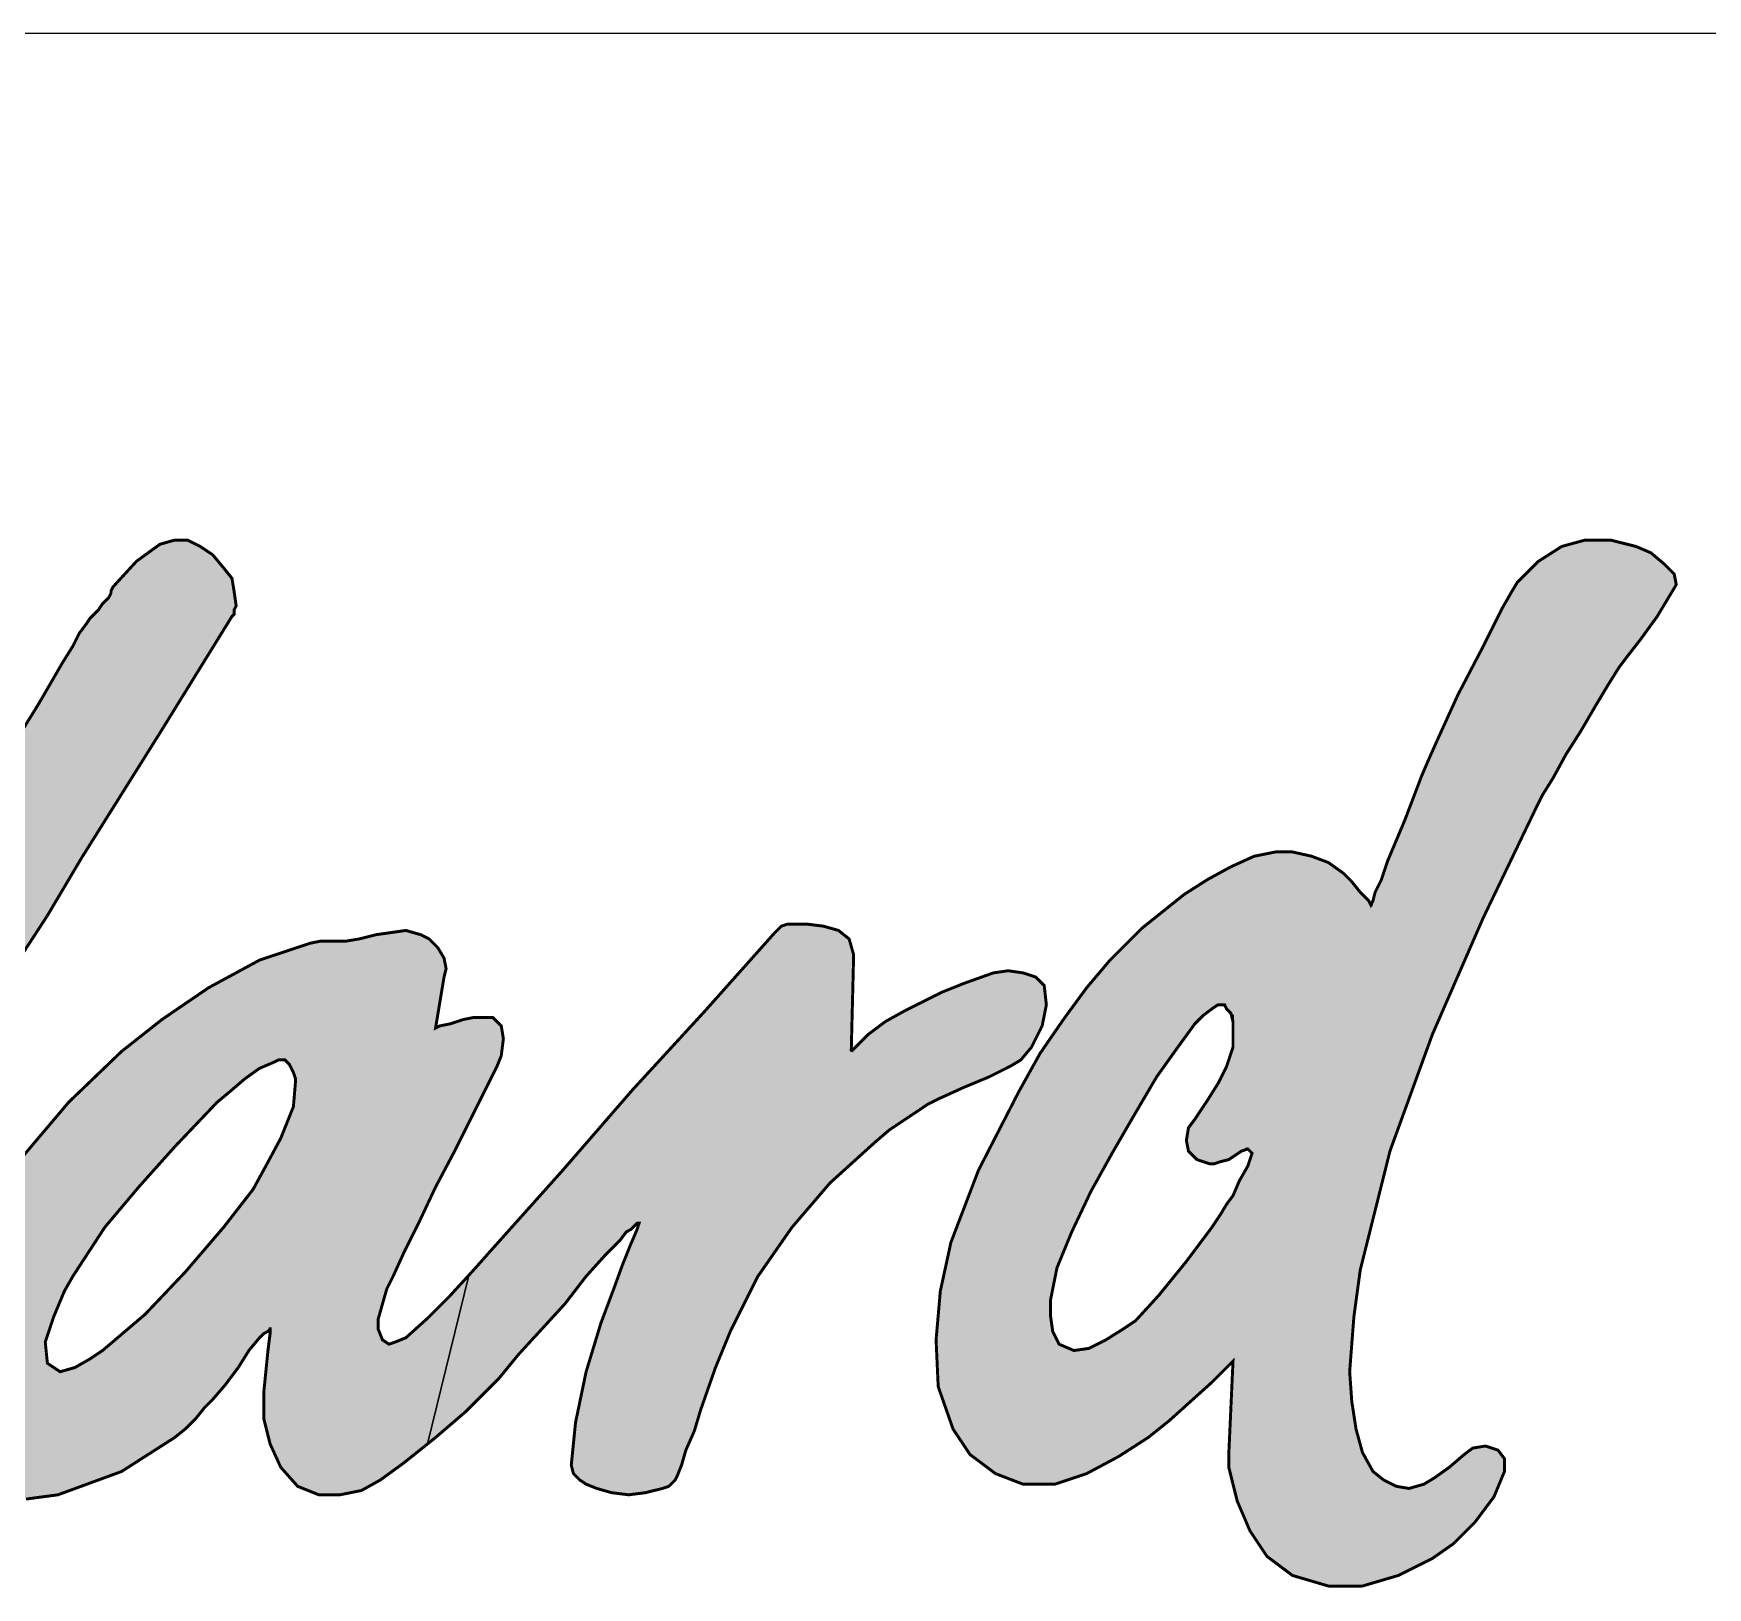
# Model space of a CAD drawing. Extents: x -15779 to -11579, y -7432 to -1492.
# Drawn here: x -14058 to -13819.4, y -6553.9 to -6332.4 of the extents above; entities that cross this region are included whole.
import ezdxf

# ---------------------------------------------------------------- set-up
doc = ezdxf.new("R2010")
doc.units = 0
doc.header["$LTSCALE"] = 40
doc.header["$MEASUREMENT"] = 0
doc.layers.get('0').update_dxf_attribs({"linetype": 'CONTINUOUS'})
doc.layers.add('CAMADA_1', color=7, linetype='CONTINUOUS')
doc.layers.add('FINA', color=7, linetype='CONTINUOUS')

msp = doc.modelspace()

# ---------------------------------------------------------------- hatches: boundary and pattern name
at = {"linetype": 'CONTINUOUS'}
h = msp.add_hatch(color=5, dxfattribs=at)
h.paths.add_polyline_path([(-13944.44, -6496.216), (-13938.091, -6490.472), (-13935.975, -6488.658), (-13933.254, -6486.844), (-13930.533, -6485.03), (-13928.719, -6484.123), (-13925.394, -6482.611), (-13921.765, -6481.1), (-13918.742, -6479.588), (-13917.231, -6478.681), (-13915.719, -6476.867), (-13914.208, -6473.844), (-13913.603, -6470.82), (-13913.905, -6468.1), (-13915.114, -6466.891), (-13916.928, -6466.286), (-13919.045, -6465.983), (-13921.161, -6466.286), (-13925.394, -6467.797), (-13928.417, -6469.007), (-13930.836, -6470.216), (-13933.859, -6471.727), (-13936.58, -6473.239), (-13938.998, -6475.053), (-13939.906, -6475.96), (-13940.51, -6476.565), (-13941.114, -6477.17), (-13941.417, -6477.472), (-13941.114, -6465.379), (-13941.114, -6465.077), (-13941.114, -6464.471), (-13941.114, -6464.169), (-13941.114, -6463.565), (-13941.719, -6461.449), (-13943.231, -6460.24), (-13945.347, -6459.634), (-13947.766, -6459.332), (-13948.672, -6459.332), (-13949.58, -6459.332), (-13950.486, -6459.332), (-13951.393, -6459.634), (-13952.301, -6460.542), (-13962.277, -6471.727), (-13972.556, -6482.913), (-13982.533, -6494.403), (-13992.812, -6505.89), (-13995.23, -6508.611), (-13995.944, -6509.39), (-14001.798, -6533.396), (-14000.672, -6532.495), (-13996.44, -6528.867), (-13993.719, -6526.146), (-13991.602, -6524.029), (-13988.882, -6520.704), (-13985.556, -6517.076), (-13982.231, -6513.448), (-13979.208, -6509.519), (-13976.486, -6506.495), (-13974.37, -6504.379), (-13973.463, -6503.17), (-13972.859, -6502.867), (-13972.254, -6502.262), (-13971.952, -6501.96), (-13971.649, -6501.96), (-13971.952, -6502.867), (-13972.859, -6504.984), (-13974.068, -6508.007), (-13975.277, -6511.332), (-13977.091, -6516.169), (-13979.208, -6523.123), (-13980.719, -6530.379), (-13981.323, -6536.425), (-13981.022, -6537.634), (-13980.114, -6538.542), (-13979.208, -6539.145), (-13977.696, -6539.751), (-13975.58, -6540.355), (-13973.161, -6540.658), (-13970.743, -6540.355), (-13968.323, -6539.751), (-13967.416, -6539.448), (-13967.115, -6539.145), (-13966.51, -6538.542), (-13966.207, -6537.937), (-13965.603, -6536.425), (-13964.998, -6534.309), (-13963.789, -6531.588), (-13962.882, -6528.565), (-13960.765, -6522.518), (-13958.65, -6517.379), (-13954.719, -6509.519), (-13949.882, -6502.565)])
h.paths.add_polyline_path([(-14005.207, -6506.193), (-14003.09, -6501.96), (-14000.672, -6496.82), (-13997.952, -6491.681), (-13995.533, -6486.844), (-13993.416, -6482.611), (-13991.905, -6479.588), (-13991.3, -6478.076), (-13990.998, -6475.658), (-13991.3, -6473.844), (-13992.51, -6472.634), (-13995.23, -6472.634), (-13996.742, -6472.937), (-13998.556, -6473.542), (-14000.067, -6473.844), (-14000.672, -6474.147), (-13999.463, -6466.891), (-13999.161, -6465.681), (-13999.463, -6464.169), (-14000.37, -6462.658), (-14001.579, -6461.449), (-14002.789, -6460.844), (-14004.905, -6460.24), (-14007.021, -6460.542), (-14009.137, -6460.844), (-14011.556, -6461.449), (-14013.37, -6461.751), (-14015.184, -6461.751), (-14016.998, -6461.751), (-14018.51, -6462.054), (-14025.765, -6464.471), (-14033.021, -6468.402), (-14039.672, -6472.937), (-14045.417, -6477.472), (-14052.974, -6484.727), (-14059.625, -6492.588), (-14062.951, -6496.82), (-14065.672, -6501.356), (-14068.091, -6505.89), (-14070.207, -6510.727), (-14071.114, -6513.146), (-14072.02, -6515.564), (-14072.928, -6517.681), (-14073.835, -6520.1), (-14074.44, -6521.612), (-14075.044, -6522.518), (-14075.951, -6522.518), (-14076.859, -6521.612), (-14078.672, -6517.983), (-14078.974, -6513.146), (-14078.369, -6508.309), (-14077.765, -6504.681), (-14075.649, -6496.216), (-14072.928, -6488.96), (-14069.603, -6481.704), (-14065.672, -6473.844), (-14064.765, -6472.634), (-14063.858, -6470.519), (-14062.347, -6468.1), (-14060.533, -6465.077), (-14055.998, -6458.123), (-14051.161, -6449.961), (-14039.974, -6432.123), (-14029.695, -6415.495), (-14029.393, -6415.193), (-14029.393, -6414.892), (-14029.393, -6414.588), (-14029.091, -6413.984), (-14029.393, -6411.868), (-14029.695, -6410.053), (-14030.904, -6408.542), (-14032.417, -6406.728), (-14034.23, -6405.519), (-14036.044, -6404.612), (-14037.858, -6404.612), (-14039.974, -6405.216), (-14043.3, -6407.635), (-14046.625, -6411.262), (-14046.928, -6411.868), (-14046.928, -6412.17), (-14047.231, -6412.775), (-14047.532, -6413.077), (-14048.137, -6413.682), (-14048.742, -6414.588), (-14049.346, -6415.193), (-14049.951, -6415.798), (-14050.556, -6416.705), (-14051.463, -6417.914), (-14052.37, -6419.728), (-14053.881, -6422.146), (-14057.207, -6427.891), (-14061.137, -6434.239), (-14065.067, -6440.891), (-14068.695, -6447.239), (-14071.416, -6452.379), (-14073.532, -6456.007), (-14075.044, -6459.03), (-14076.253, -6462.054), (-14077.463, -6464.471), (-14077.765, -6465.379), (-14078.369, -6464.169), (-14079.882, -6461.449), (-14081.393, -6458.123), (-14082.602, -6456.309), (-14085.626, -6453.588), (-14089.556, -6452.076), (-14093.789, -6451.472), (-14097.718, -6452.076), (-14103.16, -6454.193), (-14107.997, -6457.217), (-14112.533, -6461.146), (-14117.067, -6465.681), (-14124.625, -6475.658), (-14130.369, -6485.332), (-14132.184, -6488.96), (-14134.3, -6493.193), (-14136.114, -6498.03), (-14138.23, -6503.472), (-14139.741, -6508.913), (-14141.254, -6514.053), (-14142.16, -6519.192), (-14142.16, -6523.728), (-14141.858, -6527.052), (-14140.951, -6530.076), (-14139.439, -6532.797), (-14137.927, -6535.216), (-14135.811, -6537.332), (-14133.392, -6538.844), (-14130.369, -6539.751), (-14127.346, -6540.355), (-14122.207, -6540.053), (-14117.672, -6538.542), (-14113.137, -6535.82), (-14108.904, -6532.495), (-14105.881, -6529.472), (-14102.555, -6526.449), (-14101.346, -6524.937), (-14100.136, -6523.728), (-14099.532, -6523.123), (-14099.23, -6522.82), (-14098.927, -6523.425), (-14098.626, -6525.239), (-14098.323, -6527.052), (-14097.718, -6529.169), (-14096.812, -6532.192), (-14095.299, -6534.611), (-14093.486, -6536.425), (-14091.067, -6537.937), (-14088.951, -6538.844), (-14086.835, -6539.145), (-14085.021, -6539.145), (-14082.602, -6538.542), (-14081.997, -6538.542), (-14081.091, -6538.239), (-14080.486, -6537.937), (-14079.579, -6537.634), (-14077.765, -6536.425), (-14075.951, -6535.216), (-14074.742, -6534.006), (-14074.137, -6533.705), (-14073.835, -6534.006), (-14073.23, -6534.913), (-14072.323, -6535.82), (-14071.416, -6537.03), (-14067.789, -6539.751), (-14063.556, -6540.96), (-14059.021, -6541.262), (-14054.486, -6540.658), (-14045.417, -6537.332), (-14037.858, -6532.495), (-14036.347, -6531.285), (-14034.835, -6529.774), (-14033.626, -6528.262), (-14032.417, -6527.052), (-14030.602, -6524.937), (-14028.788, -6522.518), (-14027.278, -6520.1), (-14025.765, -6518.285), (-14025.161, -6517.681), (-14024.556, -6517.379), (-14024.254, -6517.076), (-14024.254, -6517.681), (-14024.556, -6520.1), (-14024.858, -6523.123), (-14025.161, -6526.146), (-14025.161, -6529.774), (-14024.254, -6533.402), (-14022.742, -6536.728), (-14020.324, -6539.448), (-14017.3, -6540.658), (-14014.277, -6540.658), (-14011.254, -6540.053), (-14008.533, -6538.542), (-14005.207, -6536.122), (-14001.798, -6533.396), (-13995.944, -6509.39), (-13998.556, -6512.239), (-14001.881, -6515.564), (-14004.905, -6518.285), (-14006.417, -6518.891), (-14007.323, -6519.192), (-14008.231, -6518.588), (-14008.835, -6517.076), (-14008.835, -6515.564), (-14008.231, -6513.448), (-14007.626, -6511.332), (-14006.719, -6509.519)])
h.paths.add_polyline_path([(-14026.672, -6497.123), (-14030.904, -6502.565), (-14036.347, -6508.913), (-14042.091, -6514.96), (-14048.137, -6520.1), (-14049.951, -6521.309), (-14052.067, -6522.518), (-14054.184, -6523.123), (-14055.998, -6521.914), (-14056.3, -6518.891), (-14055.09, -6515.262), (-14053.579, -6511.635), (-14052.37, -6509.519), (-14047.834, -6502.565), (-14042.997, -6496.82), (-14037.858, -6491.077), (-14031.812, -6484.727), (-14029.998, -6483.216), (-14027.881, -6481.402), (-14025.765, -6479.89), (-14023.649, -6478.984), (-14023.044, -6478.681), (-14022.742, -6478.681), (-14022.137, -6478.681), (-14021.834, -6478.984), (-14021.533, -6479.286), (-14020.928, -6480.495), (-14020.605, -6481.462), (-14020.928, -6485.332), (-14022.742, -6489.867), (-14024.858, -6493.797)], flags=16)
h.paths.add_polyline_path([(-14095.602, -6492.891), (-14095.904, -6494.1), (-14100.44, -6501.657), (-14106.183, -6510.425), (-14109.811, -6514.053), (-14113.439, -6517.379), (-14117.37, -6519.797), (-14121.299, -6521.006), (-14122.509, -6521.006), (-14123.416, -6520.402), (-14124.323, -6519.495), (-14124.625, -6517.983), (-14124.928, -6514.658), (-14124.625, -6511.635), (-14123.416, -6507.402), (-14121.602, -6502.565), (-14119.183, -6497.426), (-14116.462, -6492.286), (-14113.439, -6487.146), (-14110.416, -6482.611), (-14107.695, -6478.379), (-14104.974, -6475.053), (-14103.765, -6473.542), (-14101.95, -6471.727), (-14100.136, -6470.216), (-14098.323, -6469.611), (-14097.718, -6469.611), (-14097.113, -6469.611), (-14096.812, -6469.611), (-14096.509, -6469.611), (-14096.509, -6469.914), (-14096.509, -6470.519), (-14096.509, -6471.123), (-14096.509, -6472.03), (-14096.509, -6472.333), (-14096.509, -6472.937), (-14096.812, -6473.239), (-14096.812, -6473.542), (-14098.927, -6476.867), (-14101.346, -6481.402), (-14104.067, -6485.937), (-14106.486, -6489.867), (-14107.09, -6490.774), (-14107.392, -6491.681), (-14107.392, -6492.588), (-14107.392, -6493.797), (-14107.09, -6494.704), (-14106.183, -6495.006), (-14105.579, -6495.309), (-14104.369, -6495.309), (-14102.555, -6494.704), (-14099.532, -6493.797), (-14096.812, -6492.891), (-14095.602, -6492.286)], flags=16)
h = msp.add_hatch(color=5, dxfattribs=at)
h.paths.add_polyline_path([(-13851.324, -6458.426), (-13843.766, -6442.705), (-13842.859, -6440.891), (-13841.348, -6438.472), (-13839.534, -6435.146), (-13837.417, -6431.821), (-13835.301, -6428.192), (-13833.487, -6425.169), (-13831.976, -6422.752), (-13831.069, -6421.542), (-13828.953, -6418.821), (-13826.533, -6415.495), (-13824.72, -6412.472), (-13823.813, -6410.961), (-13824.115, -6409.448), (-13825.627, -6407.938), (-13827.441, -6406.425), (-13829.557, -6405.519), (-13833.185, -6404.612), (-13836.813, -6404.612), (-13840.138, -6405.519), (-13843.463, -6407.635), (-13844.975, -6409.147), (-13846.487, -6410.658), (-13847.394, -6412.17), (-13848.603, -6414.286), (-13851.324, -6419.728), (-13854.953, -6426.682), (-13856.464, -6430.007), (-13857.976, -6433.332), (-13859.185, -6436.054), (-13860.092, -6438.17), (-13862.51, -6444.518), (-13864.929, -6450.263), (-13865.836, -6452.984), (-13866.743, -6454.798), (-13867.247, -6456.812), (-13867.649, -6456.007), (-13868.859, -6454.798), (-13870.069, -6453.286), (-13871.278, -6452.076), (-13873.394, -6450.565), (-13875.812, -6449.658), (-13878.534, -6449.053), (-13880.952, -6449.053), (-13883.975, -6449.658), (-13887.301, -6451.17), (-13890.627, -6452.984), (-13893.952, -6455.1), (-13899.998, -6459.937), (-13904.534, -6464.471), (-13907.859, -6468.402), (-13911.184, -6472.937), (-13914.51, -6477.774), (-13917.534, -6483.216), (-13923.278, -6494.403), (-13927.207, -6504.681), (-13928.719, -6511.635), (-13929.324, -6518.588), (-13929.021, -6525.239), (-13926.905, -6531.285), (-13924.487, -6534.913), (-13920.859, -6537.634), (-13916.928, -6539.145), (-13912.394, -6539.145), (-13907.859, -6537.634), (-13903.324, -6535.216), (-13899.092, -6532.495), (-13896.068, -6530.076), (-13893.045, -6527.355), (-13890.022, -6524.635), (-13888.813, -6523.425), (-13887.905, -6522.518), (-13887.301, -6521.914), (-13886.999, -6521.612), (-13887.603, -6534.913), (-13887.603, -6535.519), (-13887.603, -6536.728), (-13886.394, -6541.565), (-13884.58, -6545.798), (-13882.162, -6549.425), (-13878.534, -6552.146), (-13873.394, -6553.658), (-13868.556, -6553.658), (-13863.417, -6552.146), (-13858.579, -6549.727), (-13855.556, -6547.612), (-13852.533, -6544.588), (-13849.812, -6540.96), (-13848.301, -6537.332), (-13848.301, -6535.519), (-13849.208, -6534.309), (-13851.022, -6533.705), (-13852.836, -6534.006), (-13854.045, -6534.913), (-13856.162, -6536.728), (-13858.278, -6538.239), (-13859.789, -6539.145), (-13861.906, -6539.751), (-13863.719, -6539.448), (-13865.533, -6538.542), (-13867.046, -6537.332), (-13868.556, -6534.611), (-13869.464, -6531.285), (-13870.069, -6527.355), (-13870.37, -6523.123), (-13869.766, -6515.262), (-13868.859, -6508.611), (-13864.626, -6491.681), (-13858.579, -6475.053)])
h.paths.add_polyline_path([(-13886.999, -6475.356), (-13886.999, -6476.867), (-13887.905, -6479.588), (-13889.114, -6482.007), (-13890.627, -6484.426), (-13892.441, -6487.146), (-13893.348, -6488.356), (-13893.65, -6490.169), (-13893.348, -6491.681), (-13892.138, -6492.891), (-13891.231, -6493.193), (-13890.324, -6493.495), (-13889.719, -6493.495), (-13888.813, -6493.193), (-13887.603, -6492.891), (-13886.696, -6492.286), (-13885.064, -6491.197), (-13884.278, -6491.983), (-13884.882, -6493.797), (-13886.091, -6495.914), (-13886.999, -6498.03), (-13887.905, -6499.239), (-13888.813, -6500.751), (-13890.022, -6502.565), (-13891.836, -6504.984), (-13893.65, -6507.402), (-13897.58, -6512.239), (-13900.905, -6515.867), (-13902.72, -6517.076), (-13905.138, -6518.588), (-13907.557, -6519.797), (-13909.673, -6520.1), (-13911.789, -6519.192), (-13912.696, -6517.379), (-13912.998, -6515.262), (-13912.998, -6512.844), (-13912.091, -6508.309), (-13909.975, -6503.17), (-13907.254, -6497.426), (-13904.231, -6491.983), (-13900.905, -6486.24), (-13897.882, -6481.1), (-13894.859, -6476.867), (-13891.959, -6472.879), (-13889.215, -6470.82), (-13888.208, -6470.82), (-13887.905, -6471.425), (-13886.999, -6472.332)], flags=16)

# ---------------------------------------------------------------- linework, layer by layer
at = {"color": 5, "linetype": 'CONTINUOUS'}
for points in [[(-14060.533, -6465.077), (-14055.998, -6458.123), (-14051.161, -6449.961), (-14039.974, -6432.123), (-14029.695, -6415.495), (-14029.393, -6415.193), (-14029.393, -6414.892), (-14029.393, -6414.588), (-14029.091, -6413.984), (-14029.393, -6411.868), (-14029.695, -6410.053), (-14030.904, -6408.542), (-14032.417, -6406.728), (-14034.23, -6405.519), (-14036.044, -6404.612), (-14037.858, -6404.612), (-14039.974, -6405.216), (-14043.3, -6407.635), (-14046.625, -6411.262), (-14046.928, -6411.868), (-14046.928, -6412.17), (-14047.231, -6412.775), (-14047.532, -6413.077), (-14048.137, -6413.682), (-14048.742, -6414.588), (-14049.346, -6415.193), (-14049.951, -6415.798), (-14050.556, -6416.705), (-14051.463, -6417.914), (-14052.37, -6419.728), (-14053.881, -6422.146), (-14057.207, -6427.891), (-14061.137, -6434.239)], [(-14059.021, -6541.262), (-14054.486, -6540.658), (-14045.417, -6537.332), (-14037.858, -6532.495), (-14036.347, -6531.285), (-14034.835, -6529.774), (-14033.626, -6528.262), (-14032.417, -6527.052), (-14030.602, -6524.937), (-14028.788, -6522.518), (-14027.278, -6520.1), (-14025.765, -6518.285), (-14025.161, -6517.681), (-14024.556, -6517.379), (-14024.254, -6517.076), (-14024.254, -6517.681), (-14024.556, -6520.1), (-14024.858, -6523.123), (-14025.161, -6526.146), (-14025.161, -6529.774), (-14024.254, -6533.402), (-14022.742, -6536.728), (-14020.324, -6539.448), (-14017.3, -6540.658), (-14014.277, -6540.658), (-14011.254, -6540.053), (-14008.533, -6538.542), (-14005.207, -6536.122), (-14001.798, -6533.396), (-13995.944, -6509.39), (-13998.556, -6512.239), (-14001.881, -6515.564), (-14004.905, -6518.285), (-14006.417, -6518.891), (-14007.323, -6519.192), (-14008.231, -6518.588), (-14008.835, -6517.076), (-14008.835, -6515.564), (-14008.231, -6513.448), (-14007.626, -6511.332), (-14006.719, -6509.519), (-14005.207, -6506.193), (-14003.09, -6501.96), (-14000.672, -6496.82), (-13997.952, -6491.681), (-13995.533, -6486.844), (-13993.416, -6482.611), (-13991.905, -6479.588), (-13991.3, -6478.076), (-13990.998, -6475.658), (-13991.3, -6473.844), (-13992.51, -6472.634), (-13995.23, -6472.634), (-13996.742, -6472.937), (-13998.556, -6473.542), (-14000.067, -6473.844), (-14000.672, -6474.147), (-13999.463, -6466.891), (-13999.161, -6465.681), (-13999.463, -6464.169), (-14000.37, -6462.658), (-14001.579, -6461.449), (-14002.789, -6460.844), (-14004.905, -6460.24), (-14007.021, -6460.542), (-14009.137, -6460.844), (-14011.556, -6461.449), (-14013.37, -6461.751), (-14015.184, -6461.751), (-14016.998, -6461.751), (-14018.51, -6462.054), (-14025.765, -6464.471), (-14033.021, -6468.402), (-14039.672, -6472.937), (-14045.417, -6477.472), (-14052.974, -6484.727), (-14059.625, -6492.588)]]:
    msp.add_lwpolyline(points, dxfattribs=at)
for points in [[(-13851.324, -6458.426), (-13843.766, -6442.705), (-13842.859, -6440.891), (-13841.348, -6438.472), (-13839.534, -6435.146), (-13837.417, -6431.821), (-13835.301, -6428.192), (-13833.487, -6425.169), (-13831.976, -6422.752), (-13831.069, -6421.542), (-13828.953, -6418.821), (-13826.533, -6415.495), (-13824.72, -6412.472), (-13823.813, -6410.961), (-13824.115, -6409.448), (-13825.627, -6407.938), (-13827.441, -6406.425), (-13829.557, -6405.519), (-13833.185, -6404.612), (-13836.813, -6404.612), (-13840.138, -6405.519), (-13843.463, -6407.635), (-13844.975, -6409.147), (-13846.487, -6410.658), (-13847.394, -6412.17), (-13848.603, -6414.286), (-13851.324, -6419.728), (-13854.953, -6426.682), (-13856.464, -6430.007), (-13857.976, -6433.332), (-13859.185, -6436.054), (-13860.092, -6438.17), (-13862.51, -6444.518), (-13864.929, -6450.263), (-13865.836, -6452.984), (-13866.743, -6454.798), (-13867.247, -6456.812), (-13867.649, -6456.007), (-13868.859, -6454.798), (-13870.069, -6453.286), (-13871.278, -6452.076), (-13873.394, -6450.565), (-13875.812, -6449.658), (-13878.534, -6449.053), (-13880.952, -6449.053), (-13883.975, -6449.658), (-13887.301, -6451.17), (-13890.627, -6452.984), (-13893.952, -6455.1), (-13899.998, -6459.937), (-13904.534, -6464.471), (-13907.859, -6468.402), (-13911.184, -6472.937), (-13914.51, -6477.774), (-13917.534, -6483.216), (-13923.278, -6494.403), (-13927.207, -6504.681), (-13928.719, -6511.635), (-13929.324, -6518.588), (-13929.021, -6525.239), (-13926.905, -6531.285), (-13924.487, -6534.913), (-13920.859, -6537.634), (-13916.928, -6539.145), (-13912.394, -6539.145), (-13907.859, -6537.634), (-13903.324, -6535.216), (-13899.092, -6532.495), (-13896.068, -6530.076), (-13893.045, -6527.355), (-13890.022, -6524.635), (-13888.813, -6523.425), (-13887.905, -6522.518), (-13887.301, -6521.914), (-13886.999, -6521.612), (-13887.603, -6534.913), (-13887.603, -6535.519), (-13887.603, -6536.728), (-13886.394, -6541.565), (-13884.58, -6545.798), (-13882.162, -6549.425), (-13878.534, -6552.146), (-13873.394, -6553.658), (-13868.556, -6553.658), (-13863.417, -6552.146), (-13858.579, -6549.727), (-13855.556, -6547.612), (-13852.533, -6544.588), (-13849.812, -6540.96), (-13848.301, -6537.332), (-13848.301, -6535.519), (-13849.208, -6534.309), (-13851.022, -6533.705), (-13852.836, -6534.006), (-13854.045, -6534.913), (-13856.162, -6536.728), (-13858.278, -6538.239), (-13859.789, -6539.145), (-13861.906, -6539.751), (-13863.719, -6539.448), (-13865.533, -6538.542), (-13867.046, -6537.332), (-13868.556, -6534.611), (-13869.464, -6531.285), (-13870.069, -6527.355), (-13870.37, -6523.123), (-13869.766, -6515.262), (-13868.859, -6508.611), (-13864.626, -6491.681), (-13858.579, -6475.053)], [(-13944.44, -6496.216), (-13938.091, -6490.472), (-13935.975, -6488.658), (-13933.254, -6486.844), (-13930.533, -6485.03), (-13928.719, -6484.123), (-13925.394, -6482.611), (-13921.765, -6481.1), (-13918.742, -6479.588), (-13917.231, -6478.681), (-13915.719, -6476.867), (-13914.208, -6473.844), (-13913.603, -6470.82), (-13913.905, -6468.1), (-13915.114, -6466.891), (-13916.928, -6466.286), (-13919.045, -6465.983), (-13921.161, -6466.286), (-13925.394, -6467.797), (-13928.417, -6469.007), (-13930.836, -6470.216), (-13933.859, -6471.727), (-13936.58, -6473.239), (-13938.998, -6475.053), (-13939.906, -6475.96), (-13940.51, -6476.565), (-13941.114, -6477.17), (-13941.417, -6477.472), (-13941.114, -6465.379), (-13941.114, -6465.077), (-13941.114, -6464.471), (-13941.114, -6464.169), (-13941.114, -6463.565), (-13941.719, -6461.449), (-13943.231, -6460.24), (-13945.347, -6459.634), (-13947.766, -6459.332), (-13948.672, -6459.332), (-13949.58, -6459.332), (-13950.486, -6459.332), (-13951.393, -6459.634), (-13952.301, -6460.542), (-13962.277, -6471.727), (-13972.556, -6482.913), (-13982.533, -6494.403), (-13992.812, -6505.89), (-13995.23, -6508.611), (-13995.944, -6509.39), (-14001.798, -6533.396), (-14000.672, -6532.495), (-13996.44, -6528.867), (-13993.719, -6526.146), (-13991.602, -6524.029), (-13988.882, -6520.704), (-13985.556, -6517.076), (-13982.231, -6513.448), (-13979.208, -6509.519), (-13976.486, -6506.495), (-13974.37, -6504.379), (-13973.463, -6503.17), (-13972.859, -6502.867), (-13972.254, -6502.262), (-13971.952, -6501.96), (-13971.649, -6501.96), (-13971.952, -6502.867), (-13972.859, -6504.984), (-13974.068, -6508.007), (-13975.277, -6511.332), (-13977.091, -6516.169), (-13979.208, -6523.123), (-13980.719, -6530.379), (-13981.323, -6536.425), (-13981.022, -6537.634), (-13980.114, -6538.542), (-13979.208, -6539.145), (-13977.696, -6539.751), (-13975.58, -6540.355), (-13973.161, -6540.658), (-13970.743, -6540.355), (-13968.323, -6539.751), (-13967.416, -6539.448), (-13967.115, -6539.145), (-13966.51, -6538.542), (-13966.207, -6537.937), (-13965.603, -6536.425), (-13964.998, -6534.309), (-13963.789, -6531.588), (-13962.882, -6528.565), (-13960.765, -6522.518), (-13958.65, -6517.379), (-13954.719, -6509.519), (-13949.882, -6502.565)], [(-13886.999, -6475.356), (-13886.999, -6476.867), (-13887.905, -6479.588), (-13889.114, -6482.007), (-13890.627, -6484.426), (-13892.441, -6487.146), (-13893.348, -6488.356), (-13893.65, -6490.169), (-13893.348, -6491.681), (-13892.138, -6492.891), (-13891.231, -6493.193), (-13890.324, -6493.495), (-13889.719, -6493.495), (-13888.813, -6493.193), (-13887.603, -6492.891), (-13886.696, -6492.286), (-13885.064, -6491.197), (-13884.278, -6491.983), (-13884.882, -6493.797), (-13886.091, -6495.914), (-13886.999, -6498.03), (-13887.905, -6499.239), (-13888.813, -6500.751), (-13890.022, -6502.565), (-13891.836, -6504.984), (-13893.65, -6507.402), (-13897.58, -6512.239), (-13900.905, -6515.867), (-13902.72, -6517.076), (-13905.138, -6518.588), (-13907.557, -6519.797), (-13909.673, -6520.1), (-13911.789, -6519.192), (-13912.696, -6517.379), (-13912.998, -6515.262), (-13912.998, -6512.844), (-13912.091, -6508.309), (-13909.975, -6503.17), (-13907.254, -6497.426), (-13904.231, -6491.983), (-13900.905, -6486.24), (-13897.882, -6481.1), (-13894.859, -6476.867), (-13891.959, -6472.879), (-13889.215, -6470.82), (-13888.208, -6470.82), (-13887.905, -6471.425), (-13886.999, -6472.332)], [(-14026.672, -6497.123), (-14030.904, -6502.565), (-14036.347, -6508.913), (-14042.091, -6514.96), (-14048.137, -6520.1), (-14049.951, -6521.309), (-14052.067, -6522.518), (-14054.184, -6523.123), (-14055.998, -6521.914), (-14056.3, -6518.891), (-14055.09, -6515.262), (-14053.579, -6511.635), (-14052.37, -6509.519), (-14047.834, -6502.565), (-14042.997, -6496.82), (-14037.858, -6491.077), (-14031.812, -6484.727), (-14029.998, -6483.216), (-14027.881, -6481.402), (-14025.765, -6479.89), (-14023.649, -6478.984), (-14023.044, -6478.681), (-14022.742, -6478.681), (-14022.137, -6478.681), (-14021.834, -6478.984), (-14021.533, -6479.286), (-14020.928, -6480.495), (-14020.605, -6481.462), (-14020.928, -6485.332), (-14022.742, -6489.867), (-14024.858, -6493.797)]]:
    msp.add_lwpolyline(points, close=True, dxfattribs=at)
at = {"layer": 'CAMADA_1', "color": 5, "linetype": 'CONTINUOUS', "const_width": 0.42}
for points in [[(-14060.533, -6465.077), (-14055.998, -6458.123), (-14051.161, -6449.961), (-14039.974, -6432.123), (-14029.695, -6415.495), (-14029.393, -6415.193), (-14029.393, -6414.892), (-14029.393, -6414.588), (-14029.091, -6413.984), (-14029.393, -6411.868), (-14029.695, -6410.053), (-14030.904, -6408.542), (-14032.417, -6406.728), (-14034.23, -6405.519), (-14036.044, -6404.612), (-14037.858, -6404.612), (-14039.974, -6405.216), (-14043.3, -6407.635), (-14046.625, -6411.262), (-14046.928, -6411.868), (-14046.928, -6412.17), (-14047.231, -6412.775), (-14047.532, -6413.077), (-14048.137, -6413.682), (-14048.742, -6414.588), (-14049.346, -6415.193), (-14049.951, -6415.798), (-14050.556, -6416.705), (-14051.463, -6417.914), (-14052.37, -6419.728), (-14053.881, -6422.146), (-14057.207, -6427.891), (-14061.137, -6434.239)], [(-13886.999, -6521.612), (-13887.603, -6534.913), (-13887.603, -6535.519), (-13887.603, -6535.82), (-13887.603, -6536.425), (-13887.603, -6536.728), (-13886.394, -6541.565), (-13884.58, -6545.798), (-13882.162, -6549.425), (-13878.534, -6552.146), (-13873.394, -6553.658), (-13868.556, -6553.658), (-13863.417, -6552.146), (-13858.579, -6549.727), (-13855.556, -6547.612), (-13852.533, -6544.588), (-13849.812, -6540.96), (-13848.301, -6537.332), (-13848.301, -6535.519), (-13849.208, -6534.309), (-13851.022, -6533.705), (-13852.836, -6534.006), (-13854.045, -6534.913), (-13856.162, -6536.728), (-13858.278, -6538.239), (-13859.789, -6539.145), (-13861.906, -6539.751), (-13863.719, -6539.448), (-13865.533, -6538.542), (-13867.046, -6537.332), (-13868.556, -6534.611), (-13869.464, -6531.285), (-13870.069, -6527.355), (-13870.37, -6523.123), (-13869.766, -6515.262), (-13868.859, -6508.611), (-13864.626, -6491.681), (-13858.579, -6475.053), (-13851.324, -6458.426), (-13843.766, -6442.705), (-13842.859, -6440.891), (-13841.348, -6438.472), (-13839.534, -6435.146), (-13837.417, -6431.821), (-13835.301, -6428.192), (-13833.487, -6425.169), (-13831.976, -6422.752), (-13831.069, -6421.542), (-13828.953, -6418.821), (-13826.533, -6415.495), (-13824.72, -6412.472), (-13823.813, -6410.961), (-13824.115, -6409.448), (-13825.627, -6407.938), (-13827.441, -6406.425), (-13829.557, -6405.519), (-13833.185, -6404.612), (-13836.813, -6404.612), (-13840.138, -6405.519), (-13843.463, -6407.635), (-13844.975, -6409.147), (-13846.487, -6410.658), (-13847.394, -6412.17), (-13848.603, -6414.286), (-13851.324, -6419.728), (-13854.953, -6426.682), (-13856.464, -6430.007), (-13857.976, -6433.332), (-13859.185, -6436.054), (-13860.092, -6438.17), (-13862.51, -6444.518), (-13864.929, -6450.263), (-13865.836, -6452.984), (-13866.743, -6454.798), (-13867.046, -6456.007), (-13867.347, -6456.611), (-13867.649, -6456.007), (-13868.859, -6454.798), (-13870.069, -6453.286), (-13871.278, -6452.076), (-13873.394, -6450.565), (-13875.812, -6449.658), (-13878.534, -6449.053), (-13880.952, -6449.053), (-13883.975, -6449.658), (-13887.301, -6451.17), (-13890.627, -6452.984), (-13893.952, -6455.1), (-13899.998, -6459.937), (-13904.534, -6464.471), (-13907.859, -6468.402), (-13911.184, -6472.937), (-13914.51, -6477.774), (-13917.534, -6483.216), (-13923.278, -6494.403), (-13927.207, -6504.681), (-13928.719, -6511.635), (-13929.324, -6518.588), (-13929.021, -6525.239), (-13926.905, -6531.285), (-13924.487, -6534.913), (-13920.859, -6537.634), (-13916.928, -6539.145), (-13912.394, -6539.145), (-13907.859, -6537.634), (-13903.324, -6535.216), (-13899.092, -6532.495), (-13896.068, -6530.076), (-13893.045, -6527.355), (-13890.022, -6524.635), (-13888.813, -6523.425), (-13887.905, -6522.518), (-13887.301, -6521.914), (-13886.999, -6521.612)], [(-13941.417, -6477.472), (-13941.114, -6465.379), (-13941.114, -6465.077), (-13941.114, -6464.471), (-13941.114, -6464.169), (-13941.114, -6463.565), (-13941.719, -6461.449), (-13943.231, -6460.24), (-13945.347, -6459.634), (-13947.766, -6459.332), (-13948.672, -6459.332), (-13949.58, -6459.332), (-13950.486, -6459.332), (-13951.393, -6459.634), (-13952.301, -6460.542), (-13962.277, -6471.727), (-13972.556, -6482.913), (-13982.533, -6494.403), (-13992.812, -6505.89), (-13995.23, -6508.611), (-13998.556, -6512.239), (-14001.881, -6515.564), (-14004.905, -6518.285), (-14006.417, -6518.891), (-14007.323, -6519.192), (-14008.231, -6518.588), (-14008.835, -6517.076), (-14008.835, -6515.564), (-14008.231, -6513.448), (-14007.626, -6511.332), (-14006.719, -6509.519), (-14005.207, -6506.193), (-14003.09, -6501.96), (-14000.672, -6496.82), (-13997.952, -6491.681), (-13995.533, -6486.844), (-13993.416, -6482.611), (-13991.905, -6479.588), (-13991.3, -6478.076), (-13990.998, -6475.658), (-13991.3, -6473.844), (-13992.51, -6472.634), (-13995.23, -6472.634), (-13996.742, -6472.937), (-13998.556, -6473.542), (-14000.067, -6473.844), (-14000.672, -6474.147), (-13999.463, -6466.891), (-13999.161, -6465.681), (-13999.463, -6464.169), (-14000.37, -6462.658), (-14001.579, -6461.449), (-14002.789, -6460.844), (-14004.905, -6460.24), (-14007.021, -6460.542), (-14009.137, -6460.844), (-14011.556, -6461.449), (-14013.37, -6461.751), (-14015.184, -6461.751), (-14016.998, -6461.751), (-14018.51, -6462.054), (-14025.765, -6464.471), (-14033.021, -6468.402), (-14039.672, -6472.937), (-14045.417, -6477.472), (-14052.974, -6484.727), (-14059.625, -6492.588)], [(-14059.021, -6541.262), (-14054.486, -6540.658), (-14045.417, -6537.332), (-14037.858, -6532.495), (-14036.347, -6531.285), (-14034.835, -6529.774), (-14033.626, -6528.262), (-14032.417, -6527.052), (-14030.602, -6524.937), (-14028.788, -6522.518), (-14027.278, -6520.1), (-14025.765, -6518.285), (-14025.161, -6517.681), (-14024.556, -6517.379), (-14024.254, -6517.076), (-14024.254, -6516.774), (-14024.254, -6517.681), (-14024.556, -6520.1), (-14024.858, -6523.123), (-14025.161, -6526.146), (-14025.161, -6529.774), (-14024.254, -6533.402), (-14022.742, -6536.728), (-14020.324, -6539.448), (-14017.3, -6540.658), (-14014.277, -6540.658), (-14011.254, -6540.053), (-14008.533, -6538.542), (-14005.207, -6536.122), (-14000.672, -6532.495), (-13996.44, -6528.867), (-13993.719, -6526.146), (-13991.602, -6524.029), (-13988.882, -6520.704), (-13985.556, -6517.076), (-13982.231, -6513.448), (-13979.208, -6509.519), (-13976.486, -6506.495), (-13974.37, -6504.379), (-13973.463, -6503.17), (-13972.859, -6502.867), (-13972.254, -6502.262), (-13971.952, -6501.96), (-13971.649, -6501.96), (-13971.952, -6502.867), (-13972.859, -6504.984), (-13974.068, -6508.007), (-13975.277, -6511.332), (-13977.091, -6516.169), (-13979.208, -6523.123), (-13980.719, -6530.379), (-13981.323, -6536.425), (-13981.022, -6537.634), (-13980.114, -6538.542), (-13979.208, -6539.145), (-13977.696, -6539.751), (-13975.58, -6540.355), (-13973.161, -6540.658), (-13970.743, -6540.355), (-13968.323, -6539.751), (-13967.416, -6539.448), (-13967.115, -6539.145), (-13966.51, -6538.542), (-13966.207, -6537.937), (-13965.603, -6536.425), (-13964.998, -6534.309), (-13963.789, -6531.588), (-13962.882, -6528.565), (-13960.765, -6522.518), (-13958.65, -6517.379), (-13954.719, -6509.519), (-13949.882, -6502.565), (-13944.44, -6496.216), (-13938.091, -6490.472), (-13935.975, -6488.658), (-13933.254, -6486.844), (-13930.533, -6485.03), (-13928.719, -6484.123), (-13925.394, -6482.611), (-13921.765, -6481.1), (-13918.742, -6479.588), (-13917.231, -6478.681), (-13915.719, -6476.867), (-13914.208, -6473.844), (-13913.603, -6470.82), (-13913.905, -6468.1), (-13915.114, -6466.891), (-13916.928, -6466.286), (-13919.045, -6465.983), (-13921.161, -6466.286), (-13925.394, -6467.797), (-13928.417, -6469.007), (-13930.836, -6470.216), (-13933.859, -6471.727), (-13936.58, -6473.239), (-13938.998, -6475.053), (-13939.906, -6475.96), (-13940.51, -6476.565), (-13941.114, -6477.17), (-13941.417, -6477.472)], [(-13889.114, -6470.82), (-13888.208, -6470.82), (-13887.905, -6471.425), (-13887.301, -6472.03), (-13886.999, -6473.239), (-13886.999, -6475.356), (-13886.999, -6476.867), (-13887.905, -6479.588), (-13889.114, -6482.007), (-13890.627, -6484.426), (-13892.441, -6487.146), (-13893.348, -6488.356), (-13893.65, -6490.169), (-13893.348, -6491.681), (-13892.138, -6492.891), (-13891.231, -6493.193), (-13890.324, -6493.495), (-13889.719, -6493.495), (-13888.813, -6493.193), (-13887.603, -6492.891), (-13886.696, -6492.286), (-13885.79, -6491.681), (-13884.882, -6491.379), (-13884.278, -6491.983), (-13884.882, -6493.797), (-13886.091, -6495.914), (-13886.999, -6498.03), (-13887.905, -6499.239), (-13888.813, -6500.751), (-13890.022, -6502.565), (-13891.836, -6504.984), (-13893.65, -6507.402), (-13897.58, -6512.239), (-13900.905, -6515.867), (-13902.72, -6517.076), (-13905.138, -6518.588), (-13907.557, -6519.797), (-13909.673, -6520.1), (-13911.789, -6519.192), (-13912.696, -6517.379), (-13912.998, -6515.262), (-13912.998, -6512.844), (-13912.091, -6508.309), (-13909.975, -6503.17), (-13907.254, -6497.426), (-13904.231, -6491.983), (-13900.905, -6486.24), (-13897.882, -6481.1), (-13894.859, -6476.867), (-13892.441, -6473.542), (-13891.836, -6472.937), (-13891.231, -6472.333), (-13890.022, -6471.425), (-13889.114, -6470.82)], [(-14023.649, -6478.984), (-14023.044, -6478.681), (-14022.742, -6478.681), (-14022.137, -6478.681), (-14021.834, -6478.984), (-14021.533, -6479.286), (-14020.928, -6480.495), (-14020.625, -6481.402), (-14020.625, -6481.704), (-14020.928, -6485.332), (-14022.742, -6489.867), (-14024.858, -6493.797), (-14026.672, -6497.123), (-14030.904, -6502.565), (-14036.347, -6508.913), (-14042.091, -6514.96), (-14048.137, -6520.1), (-14049.951, -6521.309), (-14052.067, -6522.518), (-14054.184, -6523.123), (-14055.998, -6521.914), (-14056.3, -6518.891), (-14055.09, -6515.262), (-14053.579, -6511.635), (-14052.37, -6509.519), (-14047.834, -6502.565), (-14042.997, -6496.82), (-14037.858, -6491.077), (-14031.812, -6484.727), (-14029.998, -6483.216), (-14027.881, -6481.402), (-14025.765, -6479.89), (-14023.649, -6478.984)]]:
    msp.add_lwpolyline(points, dxfattribs=at)
at = {"layer": 'FINA'}
msp.add_line((-11678.537, -6332.424), (-15422.537, -6332.424), dxfattribs=at)

doc.saveas('drawing.dxf')
